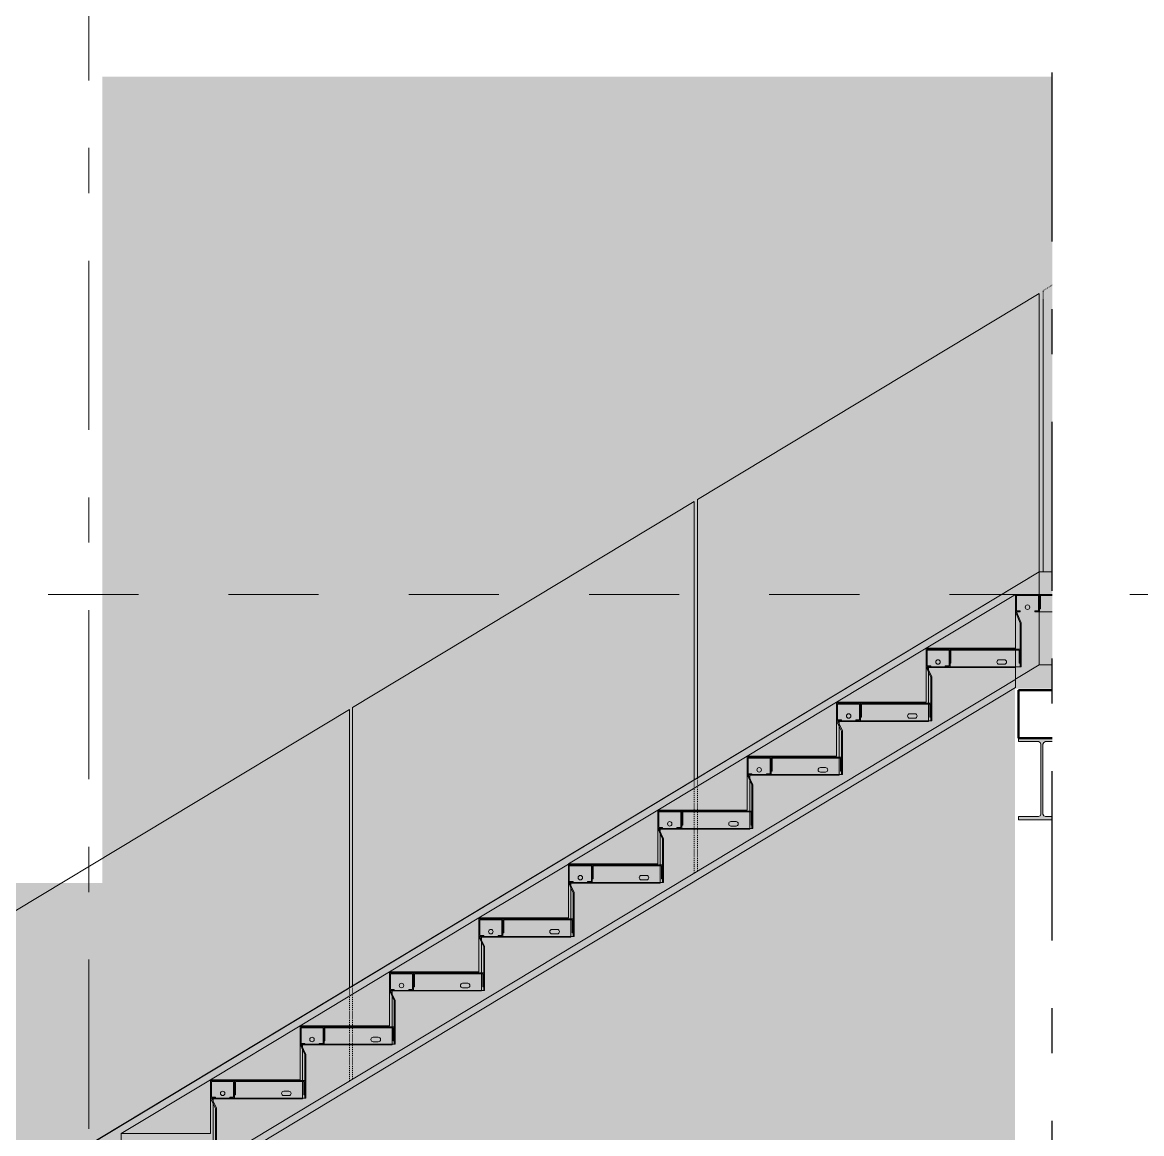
# Model space of a CAD drawing. Header units: millimetres. Extents: x -48147 to 1428745, y -495156 to 18123.
# Drawn here: x 1413661 to 1417166, y -487536 to -484059 of the extents above; entities that cross this region are included whole.
import ezdxf
from ezdxf.enums import TextEntityAlignment as Align

# ---------------------------------------------------------------- set-up
doc = ezdxf.new("R2010")
doc.units = ezdxf.units.MM
doc.header["$MEASUREMENT"] = 0
for name, pattern in [('3MM-HIDDEN', [6, 3, -3]), ('Dashed', [2822.222233, 1411.111116, -1411.111116]), ('Double Dashed', [1093.611073, 529.166651, -211.666656, 141.111112, -211.666656]), ('Wipeout_Contour', [1000, 0, -1000])]:
    doc.linetypes.add(name, pattern=pattern)
for name, color, linetype, lineweight, true_color in [('0_Pen_No__105', 7, 'Continuous', 15, 0xa6a6a6), ('A-20-M_Floor_Slab_Pen_No__82', 7, 'Continuous', 20, 0xaaaaaa), ('A-230-M_FLOOR.IFC Import_Pen_No__109', 7, 'Continuous', 15, 0xa6a6a6), ('A-230-M_FLOOR.IFC Import_Pen_No__29', 7, 'Continuous', 50, 0x2a2a2a), ('New_A-15-MG_Structural_Grid_Phase_2_Pen_No__222', 7, 'Continuous', 13, 0x65af33), ('New_A-20-M_Floor_Slab_Pen_No__149', 7, 'Continuous', 0, 0x2a2a2a)]:
    doc.layers.add(name, color=color, linetype=linetype, lineweight=lineweight, true_color=true_color)
for name, color, linetype, lineweight in [('A-20-M_Floor_Slab_Pen_No__121', 255, 'Continuous', 0), ('A-30-M_Stair_Pen_No__101', 252, 'Continuous', 15), ('A-30-M_Stair_Pen_No__192', 7, 'Continuous', 13), ('A-95-P_Drawing_Pen_No__194', 7, 'Continuous', 25), ('New_A-20-M_Floor_Slab_Pen_No__4', 7, 'Continuous', 20), ('New_A-30-M_Stair_Pen_No__1', 7, 'Continuous', 13), ('New_A-30-M_Stair_Pen_No__141', 255, 'Continuous', 0), ('New_A-30-M_Stair_Pen_No__160', 5, 'Continuous', 200), ('New_A-30-M_Stair_Pen_No__192', 7, 'Continuous', 13), ('S-280-M_STRUCT_FRAME.IFC Import_Pen_No__1', 7, 'Continuous', 13), ('S-280-M_STRUCT_FRAME.IFC Import_Pen_No__160', 5, 'Continuous', 200)]:
    doc.layers.add(name, color=color, linetype=linetype, lineweight=lineweight)
for name, color, linetype in [('A-230-M_FLOOR.IFC Import', 7, 'Continuous'), ('A-95-P_Drawing', 7, 'Continuous'), ('New_A-15-MG_Structural_Grid_Phase_2', 7, 'Continuous'), ('New_A-20-M_Floor_Slab', 7, 'Continuous'), ('New_A-30-M_Stair', 7, 'Continuous'), ('S-280-M_STRUCT_FRAME.IFC Import', 7, 'Continuous')]:
    doc.layers.add(name, color=color, linetype=linetype)
doc.styles.add('GENERATED_STYLE_2', font='')
doc.styles.get('GENERATED_STYLE_2').set_extended_font_data('Swis721 BT')

# ---------------------------------------------------------------- blocks, each defined once
blk = doc.blocks.new('Section Elem_91_2', base_point=(1341556.5, -489899))
at = {"color": 254, "linetype": 'Wipeout_Contour', "lineweight": 0, "ltscale": 5997866.383398432}
blk.add_wipeout([(1416970.8, -485849), (1416970.8, -485874), (1420167.5, -485874), (1420167.5, -485849)], dxfattribs=at).dxf.layer = 'New_A-20-M_Floor_Slab'
at = {"layer": 'New_A-20-M_Floor_Slab_Pen_No__4', "linetype": 'Continuous'}
blk.add_line((1420167.5, -485849), (1416970.8, -485849), dxfattribs=at)
at = {"color": 254, "linetype": 'Wipeout_Contour', "lineweight": 0, "ltscale": 9000154.669544727}
blk.add_wipeout([(1416970.8, -485874), (1416970.8, -486149), (1420167.3, -486149), (1420167.3, -486074), (1420167.5, -486074), (1420167.5, -485874)], dxfattribs=at).dxf.layer = 'New_A-20-M_Floor_Slab'
at = {"layer": 'New_A-20-M_Floor_Slab_Pen_No__149', "linetype": 'Continuous', "flags": 128}
blk.add_lwpolyline([(1416970.8, -485849), (1416970.8, -485874), (1416970.8, -486149)], dxfattribs=at)
at = {"layer": 'New_A-20-M_Floor_Slab_Pen_No__4', "linetype": 'Continuous'}
blk.add_line((1420167.5, -485874), (1416970.8, -485874), dxfattribs=at)
blk = doc.blocks.new('Section Elem_272_2', base_point=(1341556.5, -489899))
at = {"color": 254, "linetype": 'Wipeout_Contour', "lineweight": 0, "ltscale": 4487460.728448181}
blk.add_wipeout([(1414250.8, -487367.8), (1413970.9, -487536.5), (1414250.8, -487536.5)], dxfattribs=at).dxf.layer = 'New_A-30-M_Stair'
at = {"layer": 'New_A-30-M_Stair_Pen_No__141', "linetype": 'Continuous', "flags": 128}
blk.add_lwpolyline([(1413970.8, -487536.5), (1413970.8, -487596.5), (1413970.8, -487705.2)], dxfattribs=at)
at = {"color": 254, "linetype": 'Wipeout_Contour', "lineweight": 0, "ltscale": 4488089.948147733}
blk.add_wipeout([(1414250.9, -487367.7), (1414530.8, -487367.7), (1414530.8, -487199)], dxfattribs=at).dxf.layer = 'New_A-30-M_Stair'
at = {"color": 254, "linetype": 'Wipeout_Contour', "lineweight": 0, "ltscale": 10472035.03170367}
blk.add_wipeout([(1414250.8, -487596.5), (1414250.8, -487659.7), (1414530.8, -487490.9), (1414530.8, -487427.7), (1414258.8, -487427.7), (1414258.8, -487536.5), (1414258.8, -487596.5)], dxfattribs=at).dxf.layer = 'New_A-30-M_Stair'
at = {"layer": 'New_A-30-M_Stair_Pen_No__160', "linetype": 'Continuous', "lineweight": 0, "true_color": 0x00007f}
for points in [[(1414258.8, -487536.5), (1414258.8, -487427.7), (1414250.8, -487427.7), (1414250.8, -487536.5)], [(1414258.8, -487596.5), (1414258.8, -487536.5), (1413970.8, -487536.5), (1413970.8, -487596.5)]]:
    blk.add_hatch(color=176, dxfattribs=at).paths.add_polyline_path(points)
at = {"layer": 'New_A-30-M_Stair_Pen_No__1', "linetype": 'Continuous'}
blk.add_line((1413970.9, -487536.5), (1414250.8, -487367.8), dxfattribs=at)
at = {"layer": 'New_A-30-M_Stair_Pen_No__141', "linetype": 'Continuous'}
blk.add_line((1414250.8, -487536.5), (1413970.8, -487536.5), dxfattribs=at)
at = {"layer": 'New_A-30-M_Stair_Pen_No__141', "linetype": 'Continuous', "flags": 128}
for points in [[(1414250.8, -487367.7), (1414250.8, -487427.7), (1414250.8, -487536.5)], [(1414258.8, -487427.7), (1414258.8, -487536.5), (1414258.8, -487596.5)]]:
    blk.add_lwpolyline(points, dxfattribs=at)
at = {"color": 254, "linetype": 'Wipeout_Contour', "lineweight": 0, "ltscale": 4488719.293945329}
blk.add_wipeout([(1414810.8, -487030.3), (1414530.9, -487199), (1414810.8, -487199)], dxfattribs=at).dxf.layer = 'New_A-30-M_Stair'
at = {"color": 254, "linetype": 'Wipeout_Contour', "lineweight": 0, "ltscale": 8977358.610129185}
blk.add_wipeout([(1414530.8, -487427.7), (1414530.8, -487490.9), (1414810.8, -487322.2), (1414810.8, -487259), (1414538.8, -487259), (1414538.8, -487427.7)], dxfattribs=at).dxf.layer = 'New_A-30-M_Stair'
at = {"layer": 'New_A-30-M_Stair_Pen_No__160', "linetype": 'Continuous', "lineweight": 0, "true_color": 0x00007f}
for points in [[(1414538.8, -487367.7), (1414538.8, -487259), (1414530.8, -487259), (1414530.8, -487367.7)], [(1414538.8, -487427.7), (1414538.8, -487367.7), (1414250.8, -487367.7), (1414250.8, -487427.7)]]:
    blk.add_hatch(color=176, dxfattribs=at).paths.add_polyline_path(points)
at = {"layer": 'New_A-30-M_Stair_Pen_No__1', "linetype": 'Continuous'}
for p, q in [((1414250.9, -487367.7), (1414530.8, -487199)), ((1414250.8, -487659.7), (1414530.8, -487490.9))]:
    blk.add_line(p, q, dxfattribs=at)
at = {"layer": 'New_A-30-M_Stair_Pen_No__141', "linetype": 'Continuous'}
for p, q in [((1414530.8, -487367.7), (1414250.8, -487367.7)), ((1414538.8, -487427.7), (1414258.8, -487427.7))]:
    blk.add_line(p, q, dxfattribs=at)
at = {"layer": 'New_A-30-M_Stair_Pen_No__141', "linetype": 'Continuous', "flags": 128}
for points in [[(1414530.8, -487199), (1414530.8, -487259), (1414530.8, -487367.7)], [(1414538.8, -487259), (1414538.8, -487367.7), (1414538.8, -487427.7)]]:
    blk.add_lwpolyline(points, dxfattribs=at)
at = {"color": 254, "linetype": 'Wipeout_Contour', "lineweight": 0, "ltscale": 4489348.765769405}
blk.add_wipeout([(1414810.9, -487030.2), (1415090.8, -487030.2), (1415090.8, -486861.5)], dxfattribs=at).dxf.layer = 'New_A-30-M_Stair'
at = {"color": 254, "linetype": 'Wipeout_Contour', "lineweight": 0, "ltscale": 10474971.70187818}
blk.add_wipeout([(1414810.8, -487259), (1414810.8, -487322.2), (1415090.8, -487153.4), (1415090.8, -487090.2), (1414818.8, -487090.2), (1414818.8, -487199), (1414818.8, -487259)], dxfattribs=at).dxf.layer = 'New_A-30-M_Stair'
at = {"layer": 'New_A-30-M_Stair_Pen_No__160', "linetype": 'Continuous', "lineweight": 0, "true_color": 0x00007f}
for points in [[(1414818.8, -487199), (1414818.8, -487090.2), (1414810.8, -487090.2), (1414810.8, -487199)], [(1414818.8, -487259), (1414818.8, -487199), (1414530.8, -487199), (1414530.8, -487259)]]:
    blk.add_hatch(color=176, dxfattribs=at).paths.add_polyline_path(points)
at = {"layer": 'New_A-30-M_Stair_Pen_No__1', "linetype": 'Continuous'}
for p, q in [((1414530.9, -487199), (1414810.8, -487030.3)), ((1414530.8, -487490.9), (1414810.8, -487322.2))]:
    blk.add_line(p, q, dxfattribs=at)
at = {"layer": 'New_A-30-M_Stair_Pen_No__141', "linetype": 'Continuous'}
for p, q in [((1414810.8, -487199), (1414530.8, -487199)), ((1414818.8, -487259), (1414538.8, -487259))]:
    blk.add_line(p, q, dxfattribs=at)
at = {"layer": 'New_A-30-M_Stair_Pen_No__141', "linetype": 'Continuous', "flags": 128}
for points in [[(1414810.8, -487030.2), (1414810.8, -487090.2), (1414810.8, -487199)], [(1414818.8, -487090.2), (1414818.8, -487199), (1414818.8, -487259)]]:
    blk.add_lwpolyline(points, dxfattribs=at)
at = {"color": 254, "linetype": 'Wipeout_Contour', "lineweight": 0, "ltscale": 4489978.363575001}
blk.add_wipeout([(1415090.9, -486861.5), (1415370.8, -486861.5), (1415370.8, -486692.8)], dxfattribs=at).dxf.layer = 'New_A-30-M_Stair'
at = {"color": 254, "linetype": 'Wipeout_Contour', "lineweight": 0, "ltscale": 10476440.47809483}
blk.add_wipeout([(1415090.8, -487090.2), (1415090.8, -487153.4), (1415370.8, -486984.7), (1415370.8, -486921.5), (1415098.8, -486921.5), (1415098.8, -487030.2), (1415098.8, -487090.2)], dxfattribs=at).dxf.layer = 'New_A-30-M_Stair'
at = {"layer": 'New_A-30-M_Stair_Pen_No__160', "linetype": 'Continuous', "lineweight": 0, "true_color": 0x00007f}
for points in [[(1415098.8, -487030.2), (1415098.8, -486921.5), (1415090.8, -486921.5), (1415090.8, -487030.2)], [(1415098.8, -487090.2), (1415098.8, -487030.2), (1414810.8, -487030.2), (1414810.8, -487090.2)]]:
    blk.add_hatch(color=176, dxfattribs=at).paths.add_polyline_path(points)
at = {"layer": 'New_A-30-M_Stair_Pen_No__1', "linetype": 'Continuous'}
for p, q in [((1414810.9, -487030.2), (1415090.8, -486861.5)), ((1414810.8, -487322.2), (1415090.8, -487153.4))]:
    blk.add_line(p, q, dxfattribs=at)
at = {"layer": 'New_A-30-M_Stair_Pen_No__141', "linetype": 'Continuous'}
for p, q in [((1415090.8, -487030.2), (1414810.8, -487030.2)), ((1415098.8, -487090.2), (1414818.8, -487090.2))]:
    blk.add_line(p, q, dxfattribs=at)
at = {"layer": 'New_A-30-M_Stair_Pen_No__141', "linetype": 'Continuous', "flags": 128}
for points in [[(1415090.8, -486861.5), (1415090.8, -486921.5), (1415090.8, -487030.2)], [(1415098.8, -486921.5), (1415098.8, -487030.2), (1415098.8, -487090.2)]]:
    blk.add_lwpolyline(points, dxfattribs=at)
at = {"color": 254, "linetype": 'Wipeout_Contour', "lineweight": 0, "ltscale": 4490608.087309128}
blk.add_wipeout([(1415370.9, -486692.7), (1415650.8, -486692.7), (1415650.8, -486524)], dxfattribs=at).dxf.layer = 'New_A-30-M_Stair'
at = {"color": 254, "linetype": 'Wipeout_Contour', "lineweight": 0, "ltscale": 10477909.54822965}
blk.add_wipeout([(1415370.8, -486921.5), (1415370.8, -486984.7), (1415650.8, -486815.9), (1415650.8, -486752.7), (1415378.8, -486752.7), (1415378.8, -486861.5), (1415378.8, -486921.5)], dxfattribs=at).dxf.layer = 'New_A-30-M_Stair'
at = {"layer": 'New_A-30-M_Stair_Pen_No__160', "linetype": 'Continuous', "lineweight": 0, "true_color": 0x00007f}
for points in [[(1415378.8, -486861.5), (1415378.8, -486752.7), (1415370.8, -486752.7), (1415370.8, -486861.5)], [(1415378.8, -486921.5), (1415378.8, -486861.5), (1415090.8, -486861.5), (1415090.8, -486921.5)]]:
    blk.add_hatch(color=176, dxfattribs=at).paths.add_polyline_path(points)
at = {"layer": 'New_A-30-M_Stair_Pen_No__1', "linetype": 'Continuous'}
for p, q in [((1415090.9, -486861.5), (1415370.8, -486692.8)), ((1415090.8, -487153.4), (1415370.8, -486984.7))]:
    blk.add_line(p, q, dxfattribs=at)
at = {"layer": 'New_A-30-M_Stair_Pen_No__141', "linetype": 'Continuous'}
for p, q in [((1415370.8, -486861.5), (1415090.8, -486861.5)), ((1415378.8, -486921.5), (1415098.8, -486921.5))]:
    blk.add_line(p, q, dxfattribs=at)
at = {"layer": 'New_A-30-M_Stair_Pen_No__141', "linetype": 'Continuous', "flags": 128}
for points in [[(1415370.8, -486692.7), (1415370.8, -486752.7), (1415370.8, -486861.5)], [(1415378.8, -486752.7), (1415378.8, -486861.5), (1415378.8, -486921.5)]]:
    blk.add_lwpolyline(points, dxfattribs=at)
at = {"color": 254, "linetype": 'Wipeout_Contour', "lineweight": 0, "ltscale": 4491237.936916523}
blk.add_wipeout([(1415650.9, -486524), (1415930.8, -486524), (1415930.8, -486355.3)], dxfattribs=at).dxf.layer = 'New_A-30-M_Stair'
at = {"color": 254, "linetype": 'Wipeout_Contour', "lineweight": 0, "ltscale": 8982394.936147664}
blk.add_wipeout([(1415658.8, -486752.7), (1415650.8, -486752.7), (1415650.8, -486815.9), (1415930.8, -486647.2), (1415930.8, -486584), (1415658.8, -486584)], dxfattribs=at).dxf.layer = 'New_A-30-M_Stair'
at = {"layer": 'New_A-30-M_Stair_Pen_No__160', "linetype": 'Continuous', "lineweight": 0, "true_color": 0x00007f}
for points in [[(1415658.8, -486692.7), (1415658.8, -486584), (1415650.8, -486584), (1415650.8, -486692.7)], [(1415658.8, -486752.7), (1415658.8, -486692.7), (1415370.8, -486692.7), (1415370.8, -486752.7)]]:
    blk.add_hatch(color=176, dxfattribs=at).paths.add_polyline_path(points)
at = {"layer": 'New_A-30-M_Stair_Pen_No__1', "linetype": 'Continuous'}
for p, q in [((1415370.9, -486692.7), (1415650.8, -486524)), ((1415370.8, -486984.7), (1415650.8, -486815.9))]:
    blk.add_line(p, q, dxfattribs=at)
at = {"layer": 'New_A-30-M_Stair_Pen_No__141', "linetype": 'Continuous'}
for p, q in [((1415650.8, -486692.7), (1415370.8, -486692.7)), ((1415658.8, -486752.7), (1415378.8, -486752.7))]:
    blk.add_line(p, q, dxfattribs=at)
at = {"layer": 'New_A-30-M_Stair_Pen_No__141', "linetype": 'Continuous', "flags": 128}
for points in [[(1415650.8, -486524), (1415650.8, -486584), (1415650.8, -486692.7)], [(1415658.8, -486584), (1415658.8, -486692.7), (1415658.8, -486752.7)]]:
    blk.add_lwpolyline(points, dxfattribs=at)
at = {"color": 254, "linetype": 'Wipeout_Contour', "lineweight": 0, "ltscale": 4491867.912356032}
blk.add_wipeout([(1415930.9, -486355.2), (1416210.8, -486355.2), (1416210.8, -486186.5)], dxfattribs=at).dxf.layer = 'New_A-30-M_Stair'
at = {"color": 254, "linetype": 'Wipeout_Contour', "lineweight": 0, "ltscale": 10480848.5697902}
blk.add_wipeout([(1415930.8, -486584), (1415930.8, -486647.2), (1416210.8, -486478.4), (1416210.8, -486415.2), (1415938.8, -486415.2), (1415938.8, -486524), (1415938.8, -486584)], dxfattribs=at).dxf.layer = 'New_A-30-M_Stair'
at = {"layer": 'New_A-30-M_Stair_Pen_No__160', "linetype": 'Continuous', "lineweight": 0, "true_color": 0x00007f}
for points in [[(1415938.8, -486524), (1415938.8, -486415.2), (1415930.8, -486415.2), (1415930.8, -486524)], [(1415938.8, -486584), (1415938.8, -486524), (1415650.8, -486524), (1415650.8, -486584)]]:
    blk.add_hatch(color=176, dxfattribs=at).paths.add_polyline_path(points)
at = {"layer": 'New_A-30-M_Stair_Pen_No__1', "linetype": 'Continuous'}
for p, q in [((1415650.9, -486524), (1415930.8, -486355.3)), ((1415650.8, -486815.9), (1415930.8, -486647.2))]:
    blk.add_line(p, q, dxfattribs=at)
at = {"layer": 'New_A-30-M_Stair_Pen_No__141', "linetype": 'Continuous'}
for p, q in [((1415930.8, -486524), (1415650.8, -486524)), ((1415938.8, -486584), (1415658.8, -486584))]:
    blk.add_line(p, q, dxfattribs=at)
at = {"layer": 'New_A-30-M_Stair_Pen_No__141', "linetype": 'Continuous', "flags": 128}
for points in [[(1415930.8, -486355.2), (1415930.8, -486415.2), (1415930.8, -486524)], [(1415938.8, -486415.2), (1415938.8, -486524), (1415938.8, -486584)]]:
    blk.add_lwpolyline(points, dxfattribs=at)
at = {"color": 254, "linetype": 'Wipeout_Contour', "lineweight": 0, "ltscale": 4492498.013553083}
blk.add_wipeout([(1416490.8, -486017.8), (1416210.9, -486186.5), (1416490.8, -486186.5)], dxfattribs=at).dxf.layer = 'New_A-30-M_Stair'
at = {"color": 254, "linetype": 'Wipeout_Contour', "lineweight": 0, "ltscale": 8984914.609849652}
blk.add_wipeout([(1416210.8, -486415.2), (1416210.8, -486478.4), (1416490.8, -486309.7), (1416490.8, -486246.5), (1416218.8, -486246.5), (1416218.8, -486415.2)], dxfattribs=at).dxf.layer = 'New_A-30-M_Stair'
at = {"layer": 'New_A-30-M_Stair_Pen_No__160', "linetype": 'Continuous', "lineweight": 0, "true_color": 0x00007f}
for points in [[(1416218.8, -486355.2), (1416218.8, -486246.5), (1416210.8, -486246.5), (1416210.8, -486355.2)], [(1416218.8, -486415.2), (1416218.8, -486355.2), (1415930.8, -486355.2), (1415930.8, -486415.2)]]:
    blk.add_hatch(color=176, dxfattribs=at).paths.add_polyline_path(points)
at = {"layer": 'New_A-30-M_Stair_Pen_No__1', "linetype": 'Continuous'}
for p, q in [((1415930.9, -486355.2), (1416210.8, -486186.5)), ((1415930.8, -486647.2), (1416210.8, -486478.4))]:
    blk.add_line(p, q, dxfattribs=at)
at = {"layer": 'New_A-30-M_Stair_Pen_No__141', "linetype": 'Continuous'}
for p, q in [((1416210.8, -486355.2), (1415930.8, -486355.2)), ((1416218.8, -486415.2), (1415938.8, -486415.2))]:
    blk.add_line(p, q, dxfattribs=at)
at = {"layer": 'New_A-30-M_Stair_Pen_No__141', "linetype": 'Continuous', "flags": 128}
for points in [[(1416210.8, -486186.5), (1416210.8, -486246.5), (1416210.8, -486355.2)], [(1416218.8, -486246.5), (1416218.8, -486355.2), (1416218.8, -486415.2)]]:
    blk.add_lwpolyline(points, dxfattribs=at)
at = {"color": 254, "linetype": 'Wipeout_Contour', "lineweight": 0, "ltscale": 4493128.240452415}
blk.add_wipeout([(1416770.8, -485849), (1416490.9, -486017.7), (1416770.8, -486017.7)], dxfattribs=at).dxf.layer = 'New_A-30-M_Stair'
at = {"color": 254, "linetype": 'Wipeout_Contour', "lineweight": 0, "ltscale": 8986174.823995262}
blk.add_wipeout([(1416498.8, -486246.5), (1416490.8, -486246.5), (1416490.8, -486309.7), (1416770.8, -486140.9), (1416770.8, -486077.7), (1416498.8, -486077.7)], dxfattribs=at).dxf.layer = 'New_A-30-M_Stair'
at = {"layer": 'New_A-30-M_Stair_Pen_No__160', "linetype": 'Continuous', "lineweight": 0, "true_color": 0x00007f}
for points in [[(1416770.8, -486077.7), (1416770.8, -486017.7), (1416490.8, -486017.7), (1416490.8, -486077.7)], [(1416498.8, -486186.5), (1416498.8, -486077.7), (1416490.8, -486077.7), (1416490.8, -486186.5)], [(1416498.8, -486246.5), (1416498.8, -486186.5), (1416210.8, -486186.5), (1416210.8, -486246.5)]]:
    blk.add_hatch(color=176, dxfattribs=at).paths.add_polyline_path(points)
at = {"layer": 'New_A-30-M_Stair_Pen_No__1', "linetype": 'Continuous'}
for p, q in [((1416490.9, -486017.7), (1416770.8, -485849)), ((1416770.8, -486017.7), (1416770.8, -485849)), ((1416210.9, -486186.5), (1416490.8, -486017.8)), ((1416770.8, -486140.9), (1416770.8, -486077.7)), ((1416490.8, -486309.7), (1416770.8, -486140.9)), ((1416210.8, -486478.4), (1416490.8, -486309.7))]:
    blk.add_line(p, q, dxfattribs=at)
at = {"layer": 'New_A-30-M_Stair_Pen_No__141', "linetype": 'Continuous'}
for p, q in [((1416770.8, -486017.7), (1416490.8, -486017.7)), ((1416770.8, -486017.7), (1416770.8, -486077.7)), ((1416770.8, -486077.7), (1416498.8, -486077.7)), ((1416490.8, -486186.5), (1416210.8, -486186.5)), ((1416498.8, -486246.5), (1416218.8, -486246.5))]:
    blk.add_line(p, q, dxfattribs=at)
at = {"layer": 'New_A-30-M_Stair_Pen_No__141', "linetype": 'Continuous', "flags": 128}
for points in [[(1416490.8, -486017.7), (1416490.8, -486077.7), (1416490.8, -486186.5)], [(1416498.8, -486077.7), (1416498.8, -486186.5), (1416498.8, -486246.5)]]:
    blk.add_lwpolyline(points, dxfattribs=at)
blk = doc.blocks.new('Section Elem_388_2', base_point=(1341556.5, -489899))
at = {"layer": 'S-280-M_STRUCT_FRAME.IFC Import_Pen_No__160', "linetype": 'Continuous', "lineweight": 0, "true_color": 0x00007f}
blk.add_hatch(color=176, dxfattribs=at).paths.add_polyline_path([(1416780.5, -486555), (1416926.9, -486555), (1416926.9, -486544.1), (1416864.4, -486544.1), (1416859.1, -486541.8), (1416856.8, -486536.5), (1416856.8, -486317.5), (1416859.1, -486312.1), (1416864.4, -486309.9), (1416926.9, -486309.9), (1416926.9, -486299), (1416780.5, -486299), (1416780.5, -486309.9), (1416842.9, -486309.9), (1416848.3, -486312.1), (1416850.5, -486317.5), (1416850.5, -486536.5), (1416848.3, -486541.8), (1416842.9, -486544.1), (1416780.5, -486544.1)])
at = {"layer": 'S-280-M_STRUCT_FRAME.IFC Import_Pen_No__1', "linetype": 'Continuous'}
for p, q in [((1416780.5, -486299), (1416780.5, -486309.9)), ((1416926.9, -486299), (1416926.9, -486309.9)), ((1416780.5, -486544.1), (1416780.5, -486555)), ((1416926.9, -486555), (1416780.5, -486555)), ((1416926.9, -486544.1), (1416926.9, -486555))]:
    blk.add_line(p, q, dxfattribs=at)
at = {"layer": 'S-280-M_STRUCT_FRAME.IFC Import_Pen_No__1', "linetype": 'Continuous', "flags": 128}
for points in [[(1416848.3, -486312.1), (1416842.9, -486309.9), (1416780.5, -486309.9)], [(1416848.3, -486312.1), (1416850.5, -486317.5), (1416850.5, -486536.5), (1416848.3, -486541.8)], [(1416859.1, -486312.1), (1416856.8, -486317.5), (1416856.8, -486536.5), (1416859.1, -486541.8)], [(1416926.9, -486309.9), (1416864.4, -486309.9), (1416859.1, -486312.1)], [(1416848.3, -486541.8), (1416842.9, -486544.1), (1416780.5, -486544.1)], [(1416859.1, -486541.8), (1416864.4, -486544.1), (1416926.9, -486544.1)]]:
    blk.add_lwpolyline(points, dxfattribs=at)
blk = doc.blocks.new('Section Elem_598_2', base_point=(1341556.5, -489899))
at = {"color": 254, "linetype": 'Wipeout_Contour', "lineweight": 0, "ltscale": 5998580.744852155}
blk.add_wipeout([(1420486.9, -486299), (1420486.9, -486149), (1416780.5, -486149), (1416780.5, -486299)], dxfattribs=at).dxf.layer = 'A-230-M_FLOOR.IFC Import'
at = {"layer": 'A-230-M_FLOOR.IFC Import_Pen_No__109', "linetype": 'Continuous'}
h = blk.add_hatch(dxfattribs=at)
h.set_pattern_fill('Lightweight_Concrete_0002', color=256, style=0, pattern_type=2)
h.set_pattern_definition([(0, (1341556.5, -489898.95), (0, 779.423), [48.75, -401.25]), (0, (1341781.5, -489509.24), (0, 779.423), [48.75, -401.25]), (60, (1341556.5, -489898.95), (-675, 389.7114), [48.75, -401.25]), (60, (1342006.5, -489898.95), (-675, 389.7114), [48.75, -401.25]), (120, (1341605.3, -489898.95), (675, 389.7114), [48.75, -401.25]), (120, (1342055.3, -489898.95), (675, 389.7114), [48.75, -401.25]), (0, (1341556.51, -489823.95), (0, 150), [0, -150, 0, -225]), (45, (1341631.51, -489823.95), (-106.06602, 106.06602), [0, -112.5, 0, -187.5])])
h.paths.add_polyline_path([(1420486.9, -486299), (1420486.9, -486149), (1416780.5, -486149), (1416780.5, -486299)])
at = {"layer": 'A-230-M_FLOOR.IFC Import_Pen_No__29', "linetype": 'Continuous'}
for p, q in [((1416780.5, -486149), (1416780.5, -486299)), ((1416970.8, -486149), (1416780.5, -486149)), ((1420167.3, -486149), (1416970.8, -486149)), ((1416926.9, -486299), (1416780.5, -486299)), ((1420150.7, -486299), (1416926.9, -486299))]:
    blk.add_line(p, q, dxfattribs=at)
blk = doc.blocks.new('Standard grid marker[16]_2', base_point=(1413869.6, -468494.3))
at = {"layer": 'New_A-15-MG_Structural_Grid_Phase_2_Pen_No__222', "linetype": 'Double Dashed'}
blk.add_line((1413869.6, -469494.3), (1413869.6, -492899), dxfattribs=at)
at = {"layer": 'New_A-15-MG_Structural_Grid_Phase_2_Pen_No__222', "style": 'GENERATED_STYLE_2'}
for tag, p in [('AC_MarkerText_1_0', (1413869.6, -467950.9)), ('AC_MarkerText_1_1', (1413869.6, -494355.6))]:
    blk.add_attdef(tag, text='', height=350, rotation=360, dxfattribs=at).set_placement(p, align=Align.MIDDLE_CENTER)
blk = doc.blocks.new('S-27 Building Section_STORY_MARKER', base_point=(1341556.5, -489899))
at = {"layer": '0_Pen_No__105', "linetype": 'Dashed', "ltscale": 0.2}
blk.add_line((1357862.3, -485849), (1422610.8, -485849), dxfattribs=at)

msp = doc.modelspace()

# ---------------------------------------------------------------- linework, layer by layer
at = {"layer": 'A-30-M_Stair_Pen_No__101', "linetype": '3MM-HIDDEN', "flags": 128}
msp.add_lwpolyline([(1416857.1, -484925.8), (1416857.1, -484898.4), (1416900.9, -484872), (1416970.8, -484872), (1416970.8, -484891.7)], dxfattribs=at)
at = {"layer": 'A-30-M_Stair_Pen_No__101', "linetype": 'Continuous', "flags": 128}
msp.add_lwpolyline([(1416857.1, -485778), (1416857.1, -484925.8)], dxfattribs=at)
at = {"layer": 'New_A-30-M_Stair_Pen_No__192', "linetype": 'Continuous', "flags": 128}
for points in [[(1416916.3, -485872), (1416900.3, -485872)], [(1416916.3, -485886), (1416900.3, -485886)]]:
    msp.add_lwpolyline(points, dxfattribs=at)
at = {"layer": 'New_A-30-M_Stair_Pen_No__192', "linetype": 'Continuous'}
msp.add_circle((1416808.3, -485889), 7, dxfattribs=at)
for centre, start, end in [((1416900.3, -485879), 90, 270), ((1416916.3, -485879), 270, 90)]:
    msp.add_arc(centre, 7, start, end, dxfattribs=at)

# ---------------------------------------------------------------- block references
at = {"layer": 'New_A-20-M_Floor_Slab'}
msp.add_blockref('Section Elem_91_2', (1341556.5, -489899), dxfattribs=at)
at = {"layer": 'New_A-30-M_Stair'}
msp.add_blockref('Section Elem_272_2', (1341556.5, -489899), dxfattribs=at)

# ---------------------------------------------------------------- next in the draw order: hatches: boundary and pattern name
at = {"layer": 'A-20-M_Floor_Slab_Pen_No__82', "linetype": 'Continuous'}
for points in [[(1416770.8, -485849), (1416970.8, -485849), (1416970.8, -485904), (1416770.8, -485904)], [(1416490.8, -486020.7), (1416788.8, -486020.7), (1416788.8, -486075.7), (1416490.8, -486075.7)], [(1416210.8, -486189.5), (1416508.8, -486189.5), (1416508.8, -486244.5), (1416210.8, -486244.5)], [(1415930.8, -486358.2), (1416228.8, -486358.2), (1416228.8, -486413.2), (1415930.8, -486413.2)], [(1415650.8, -486527), (1415948.8, -486527), (1415948.8, -486582), (1415650.8, -486582)], [(1415370.8, -486695.7), (1415668.8, -486695.7), (1415668.8, -486750.7), (1415370.8, -486750.7)], [(1415090.8, -486864.5), (1415388.8, -486864.5), (1415388.8, -486919.5), (1415090.8, -486919.5)], [(1414810.8, -487033.2), (1415108.8, -487033.2), (1415108.8, -487088.2), (1414810.8, -487088.2)], [(1414530.8, -487202), (1414828.8, -487202), (1414828.8, -487257), (1414530.8, -487257)], [(1414250.8, -487370.7), (1414548.8, -487370.7), (1414548.8, -487425.7), (1414250.8, -487425.7)]]:
    msp.add_hatch(color=256, dxfattribs=at).paths.add_polyline_path(points)

# ---------------------------------------------------------------- next in the draw order: linework, layer by layer
at = {"layer": 'A-30-M_Stair_Pen_No__101', "linetype": 'Continuous', "flags": 128}
for points in [[(1416970.8, -484872), (1416970.8, -485849)], [(1414695.1, -487073.8), (1414695.1, -486203), (1415765.1, -485558.1), (1415765.1, -486428.9)], [(1416845.1, -486069.9), (1416970.8, -486069.9), (1416970.8, -485778), (1416845.1, -485778)], [(1413555.7, -487800), (1413555.7, -486889.7), (1414685.1, -486209), (1414685.1, -487079.8)]]:
    msp.add_lwpolyline(points, dxfattribs=at)
at = {"layer": 'A-30-M_Stair_Pen_No__101', "linetype": '3MM-HIDDEN', "flags": 128}
for points in [[(1415765.1, -486428.9), (1415765.1, -486720.8)], [(1415775.1, -486422.9), (1415775.1, -486714.8)], [(1414685.1, -487079.8), (1414685.1, -487371.7)], [(1414695.1, -487073.8), (1414695.1, -487365.7)]]:
    msp.add_lwpolyline(points, dxfattribs=at)
at = {"layer": 'A-30-M_Stair_Pen_No__192', "linetype": 'Continuous', "flags": 128}
msp.add_lwpolyline([(1416845.8, -485904), (1416970.8, -485904), (1416970.8, -485849)], dxfattribs=at)
at = {"layer": 'New_A-30-M_Stair_Pen_No__192', "linetype": 'Continuous'}
for p, q in [((1416967.8, -485852), (1416770.8, -485852)), ((1416775.8, -486020.7), (1416490.8, -486020.7)), ((1416495.8, -486189.5), (1416210.8, -486189.5)), ((1416215.8, -486358.2), (1415930.8, -486358.2)), ((1415935.8, -486527), (1415650.8, -486527)), ((1415655.8, -486695.7), (1415370.8, -486695.7)), ((1415375.8, -486864.5), (1415090.8, -486864.5)), ((1415095.8, -487033.2), (1414810.8, -487033.2)), ((1414815.8, -487202), (1414530.8, -487202)), ((1414535.8, -487370.7), (1414250.8, -487370.7))]:
    msp.add_line(p, q, dxfattribs=at)
at = {"layer": 'New_A-30-M_Stair_Pen_No__192', "linetype": 'Continuous', "flags": 128}
for points in [[(1416785.8, -485904), (1416770.8, -485904), (1416770.8, -485849), (1416845.8, -485849), (1416845.8, -485904), (1416831, -485904)], [(1416785.8, -485904), (1416785.8, -485901), (1416773.8, -485901), (1416773.8, -485852), (1416842.8, -485852), (1416842.8, -485901), (1416831, -485901), (1416831, -485904)], [(1417055.8, -485891), (1417055.8, -485849), (1416845.8, -485849), (1416845.8, -485891)], [(1416970.8, -485894), (1416967.8, -485894), (1416967.8, -485852), (1416848.8, -485852), (1416848.8, -485894), (1416845.8, -485894)], [(1416770.8, -485904), (1416785.8, -485939.1)], [(1416774.1, -485904), (1416788.8, -485938.5)], [(1416785.8, -485939.1), (1416785.8, -486075.7), (1416788.8, -486075.7), (1416788.8, -485938.5)], [(1416505.8, -486075.7), (1416490.8, -486075.7), (1416490.8, -486020.7), (1416565.8, -486020.7), (1416565.8, -486075.7), (1416551, -486075.7)], [(1416505.8, -486075.7), (1416505.8, -486072.7), (1416493.8, -486072.7), (1416493.8, -486023.7), (1416562.8, -486023.7), (1416562.8, -486072.7), (1416551, -486072.7), (1416551, -486075.7)], [(1416565.8, -486062.7), (1416565.8, -486020.7), (1416785.8, -486020.7), (1416785.8, -486064.7)], [(1416565.8, -486064.7), (1416568.8, -486064.7), (1416568.8, -486023.7), (1416782.8, -486023.7), (1416782.8, -486064.7), (1416785.8, -486064.7)], [(1416490.8, -486075.7), (1416788.8, -486075.7)], [(1416490.8, -486075.7), (1416505.8, -486107.9)], [(1416494.1, -486075.7), (1416508.8, -486107.2)], [(1416719.8, -486053.7), (1416735.8, -486053.7)], [(1416719.8, -486067.7), (1416735.8, -486067.7)], [(1416505.8, -486107.9), (1416505.8, -486244.5), (1416508.8, -486244.5), (1416508.8, -486107.2)], [(1416225.8, -486244.5), (1416210.8, -486244.5), (1416210.8, -486189.5), (1416285.8, -486189.5), (1416285.8, -486244.5), (1416271, -486244.5)], [(1416225.8, -486244.5), (1416225.8, -486241.5), (1416213.8, -486241.5), (1416213.8, -486192.5), (1416282.8, -486192.5), (1416282.8, -486241.5), (1416271, -486241.5), (1416271, -486244.5)], [(1416285.8, -486231.5), (1416285.8, -486189.5), (1416505.8, -486189.5), (1416505.8, -486233.5)], [(1416285.8, -486233.5), (1416288.8, -486233.5), (1416288.8, -486192.5), (1416502.8, -486192.5), (1416502.8, -486233.5), (1416505.8, -486233.5)], [(1416210.8, -486244.5), (1416508.8, -486244.5)], [(1416210.8, -486244.5), (1416225.8, -486276.6)], [(1416214.1, -486244.5), (1416228.8, -486276)], [(1416439.8, -486222.5), (1416455.8, -486222.5)], [(1416439.8, -486236.5), (1416455.8, -486236.5)], [(1416225.8, -486276.6), (1416225.8, -486413.2), (1416228.8, -486413.2), (1416228.8, -486276)], [(1415945.8, -486413.2), (1415930.8, -486413.2), (1415930.8, -486358.2), (1416005.8, -486358.2), (1416005.8, -486413.2), (1415991, -486413.2)], [(1415945.8, -486413.2), (1415945.8, -486410.2), (1415933.8, -486410.2), (1415933.8, -486361.2), (1416002.8, -486361.2), (1416002.8, -486410.2), (1415991, -486410.2), (1415991, -486413.2)], [(1416005.8, -486400.2), (1416005.8, -486358.2), (1416225.8, -486358.2), (1416225.8, -486402.2)], [(1416005.8, -486402.2), (1416008.8, -486402.2), (1416008.8, -486361.2), (1416222.8, -486361.2), (1416222.8, -486402.2), (1416225.8, -486402.2)], [(1416159.8, -486391.2), (1416175.8, -486391.2)], [(1415930.8, -486413.2), (1416228.8, -486413.2)], [(1415930.8, -486413.2), (1415945.8, -486445.4)], [(1415934.1, -486413.2), (1415948.8, -486444.7)], [(1416159.8, -486405.2), (1416175.8, -486405.2)], [(1415945.8, -486445.4), (1415945.8, -486582), (1415948.8, -486582), (1415948.8, -486444.7)], [(1415665.8, -486582), (1415650.8, -486582), (1415650.8, -486527), (1415725.8, -486527), (1415725.8, -486582), (1415711, -486582)], [(1415665.8, -486582), (1415665.8, -486579), (1415653.8, -486579), (1415653.8, -486530), (1415722.8, -486530), (1415722.8, -486579), (1415711, -486579), (1415711, -486582)], [(1415725.8, -486569), (1415725.8, -486527), (1415945.8, -486527), (1415945.8, -486571)], [(1415725.8, -486571), (1415728.8, -486571), (1415728.8, -486530), (1415942.8, -486530), (1415942.8, -486571), (1415945.8, -486571)], [(1415879.8, -486560), (1415895.8, -486560)], [(1415650.8, -486582), (1415948.8, -486582)], [(1415650.8, -486582), (1415665.8, -486614.1)], [(1415654.1, -486582), (1415668.8, -486613.5)], [(1415879.8, -486574), (1415895.8, -486574)], [(1415665.8, -486614.1), (1415665.8, -486750.7), (1415668.8, -486750.7), (1415668.8, -486613.5)], [(1415385.8, -486750.7), (1415370.8, -486750.7), (1415370.8, -486695.7), (1415445.8, -486695.7), (1415445.8, -486750.7), (1415431, -486750.7)], [(1415385.8, -486750.7), (1415385.8, -486747.7), (1415373.8, -486747.7), (1415373.8, -486698.7), (1415442.8, -486698.7), (1415442.8, -486747.7), (1415431, -486747.7), (1415431, -486750.7)], [(1415445.8, -486737.7), (1415445.8, -486695.7), (1415665.8, -486695.7), (1415665.8, -486739.7)], [(1415445.8, -486739.7), (1415448.8, -486739.7), (1415448.8, -486698.7), (1415662.8, -486698.7), (1415662.8, -486739.7), (1415665.8, -486739.7)], [(1415599.8, -486728.7), (1415615.8, -486728.7)], [(1415599.8, -486742.7), (1415615.8, -486742.7)], [(1415370.8, -486750.7), (1415668.8, -486750.7)], [(1415370.8, -486750.7), (1415385.8, -486782.9)], [(1415374.1, -486750.7), (1415388.8, -486782.2)], [(1415385.8, -486782.9), (1415385.8, -486919.5), (1415388.8, -486919.5), (1415388.8, -486782.2)], [(1415105.8, -486919.5), (1415090.8, -486919.5), (1415090.8, -486864.5), (1415165.8, -486864.5), (1415165.8, -486919.5), (1415151, -486919.5)], [(1415105.8, -486919.5), (1415105.8, -486916.5), (1415093.8, -486916.5), (1415093.8, -486867.5), (1415162.8, -486867.5), (1415162.8, -486916.5), (1415151, -486916.5), (1415151, -486919.5)], [(1415165.8, -486906.5), (1415165.8, -486864.5), (1415385.8, -486864.5), (1415385.8, -486908.5)], [(1415165.8, -486908.5), (1415168.8, -486908.5), (1415168.8, -486867.5), (1415382.8, -486867.5), (1415382.8, -486908.5), (1415385.8, -486908.5)], [(1415090.8, -486919.5), (1415388.8, -486919.5)], [(1415090.8, -486919.5), (1415105.8, -486951.6)], [(1415094.1, -486919.5), (1415108.8, -486951)], [(1415319.8, -486897.5), (1415335.8, -486897.5)], [(1415319.8, -486911.5), (1415335.8, -486911.5)], [(1415105.8, -486951.6), (1415105.8, -487088.2), (1415108.8, -487088.2), (1415108.8, -486951)], [(1414825.8, -487088.2), (1414810.8, -487088.2), (1414810.8, -487033.2), (1414885.8, -487033.2), (1414885.8, -487088.2), (1414871, -487088.2)], [(1414825.8, -487088.2), (1414825.8, -487085.2), (1414813.8, -487085.2), (1414813.8, -487036.2), (1414882.8, -487036.2), (1414882.8, -487085.2), (1414871, -487085.2), (1414871, -487088.2)], [(1414885.8, -487075.2), (1414885.8, -487033.2), (1415105.8, -487033.2), (1415105.8, -487077.2)], [(1414885.8, -487077.2), (1414888.8, -487077.2), (1414888.8, -487036.2), (1415102.8, -487036.2), (1415102.8, -487077.2), (1415105.8, -487077.2)], [(1414810.8, -487088.2), (1415108.8, -487088.2)], [(1414810.8, -487088.2), (1414825.8, -487120.4)], [(1414814.1, -487088.2), (1414828.8, -487119.7)], [(1415039.8, -487066.2), (1415055.8, -487066.2)], [(1415039.8, -487080.2), (1415055.8, -487080.2)], [(1414825.8, -487120.4), (1414825.8, -487257), (1414828.8, -487257), (1414828.8, -487119.7)], [(1414545.8, -487257), (1414530.8, -487257), (1414530.8, -487202), (1414605.8, -487202), (1414605.8, -487257), (1414591, -487257)], [(1414605.8, -487244), (1414605.8, -487202), (1414825.8, -487202), (1414825.8, -487246)], [(1414545.8, -487257), (1414545.8, -487254), (1414533.8, -487254), (1414533.8, -487205), (1414602.8, -487205), (1414602.8, -487254), (1414591, -487254), (1414591, -487257)], [(1414605.8, -487246), (1414608.8, -487246), (1414608.8, -487205), (1414822.8, -487205), (1414822.8, -487246), (1414825.8, -487246)], [(1414759.8, -487235), (1414775.8, -487235)], [(1414530.8, -487257), (1414828.8, -487257)], [(1414530.8, -487257), (1414545.8, -487289.1)], [(1414534.1, -487257), (1414548.8, -487288.5)], [(1414759.8, -487249), (1414775.8, -487249)], [(1414545.8, -487289.1), (1414545.8, -487425.7), (1414548.8, -487425.7), (1414548.8, -487288.5)], [(1414265.8, -487425.7), (1414250.8, -487425.7), (1414250.8, -487370.7), (1414325.8, -487370.7), (1414325.8, -487425.7), (1414311, -487425.7)], [(1414265.8, -487425.7), (1414265.8, -487422.7), (1414253.8, -487422.7), (1414253.8, -487373.7), (1414322.8, -487373.7), (1414322.8, -487422.7), (1414311, -487422.7), (1414311, -487425.7)], [(1414325.8, -487412.7), (1414325.8, -487370.7), (1414545.8, -487370.7), (1414545.8, -487414.7)], [(1414325.8, -487414.7), (1414328.8, -487414.7), (1414328.8, -487373.7), (1414542.8, -487373.7), (1414542.8, -487414.7), (1414545.8, -487414.7)], [(1414479.8, -487403.7), (1414495.8, -487403.7)], [(1414250.8, -487425.7), (1414548.8, -487425.7)], [(1414250.8, -487425.7), (1414265.8, -487457.9)], [(1414254.1, -487425.7), (1414268.8, -487457.2)], [(1414479.8, -487417.7), (1414495.8, -487417.7)], [(1414265.8, -487457.9), (1414265.8, -487594.5), (1414268.8, -487594.5), (1414268.8, -487457.2)]]:
    msp.add_lwpolyline(points, dxfattribs=at)
at = {"layer": 'New_A-30-M_Stair_Pen_No__192', "linetype": 'Continuous'}
for centre in [(1416528.3, -486060.7), (1416248.3, -486229.5), (1415968.3, -486398.2), (1415688.3, -486567), (1415408.3, -486735.7), (1415128.3, -486904.5), (1414848.3, -487073.2), (1414568.3, -487242), (1414288.3, -487410.7)]:
    msp.add_circle(centre, 7, dxfattribs=at)
for centre, start, end in [((1416719.8, -486060.7), 90, 270), ((1416735.8, -486060.7), 270, 90), ((1416439.8, -486229.5), 90, 270), ((1416455.8, -486229.5), 270, 90), ((1416159.8, -486398.2), 90, 270), ((1416175.8, -486398.2), 270, 90), ((1415879.8, -486567), 90, 270), ((1415895.8, -486567), 270, 90), ((1415599.8, -486735.7), 90, 270), ((1415615.8, -486735.7), 270, 90), ((1415319.8, -486904.5), 90, 270), ((1415335.8, -486904.5), 270, 90), ((1415039.8, -487073.2), 90, 270), ((1415055.8, -487073.2), 270, 90), ((1414759.8, -487242), 90, 270), ((1414775.8, -487242), 270, 90), ((1414479.8, -487410.7), 90, 270), ((1414495.8, -487410.7), 270, 90)]:
    msp.add_arc(centre, 7, start, end, dxfattribs=at)

# ---------------------------------------------------------------- next in the draw order: block references
at = {"layer": 'New_A-15-MG_Structural_Grid_Phase_2', "color": 8, "linetype": 'Continuous', "lineweight": 15}
msp.add_blockref('Standard grid marker[16]_2', (1413869.6, -468494.3), dxfattribs=at)
at = {"layer": 'S-280-M_STRUCT_FRAME.IFC Import'}
msp.add_blockref('Section Elem_388_2', (1341556.5, -489899), dxfattribs=at)

# ---------------------------------------------------------------- next in the draw order: block references
at = {"layer": 'A-230-M_FLOOR.IFC Import'}
msp.add_blockref('Section Elem_598_2', (1341556.5, -489899), dxfattribs=at)

# ---------------------------------------------------------------- next in the draw order: hatches: boundary and pattern name
at = {"layer": 'A-20-M_Floor_Slab_Pen_No__121', "linetype": 'Continuous'}
msp.add_hatch(color=256, dxfattribs=at).paths.add_polyline_path([(1409030.2, -489864.7), (1412574.1, -489864.7), (1412574.1, -488265.7), (1414563.8, -488265.7), (1414563.8, -487636.3), (1416769.2, -487636.3), (1416769.2, -486143.9), (1416966.7, -486143.9), (1416966.7, -484228.8), (1413911.3, -484228.8), (1413911.3, -486751.9), (1409030.2, -486751.9)])

# ---------------------------------------------------------------- next in the draw order: linework, layer by layer
at = {"layer": 'A-30-M_Stair_Pen_No__101', "linetype": 'Continuous', "flags": 128}
for points in [[(1415775.1, -486422.9), (1415775.1, -485552.1), (1416845.1, -484907.2), (1416845.1, -485778)], [(1413896.7, -487846.8), (1416845.1, -486069.9), (1416845.1, -485778), (1413554.9, -487761), (1413554.9, -487877)], [(1413896.7, -487846.8), (1416845.1, -486069.9), (1416845.1, -485778), (1413615, -487724.7)]]:
    msp.add_lwpolyline(points, dxfattribs=at)

# ---------------------------------------------------------------- next in the draw order: wipeouts: each hides what was drawn before it
at = {"color": 254, "linetype": 'Wipeout_Contour', "lineweight": 0, "ltscale": 5994919.460299809}
msp.add_wipeout([(1416885.9, -471613.5), (1421546.1, -471613.5), (1421546.1, -491563.4), (1416885.9, -491563.4)], dxfattribs=at).dxf.layer = 'A-95-P_Drawing'

# ---------------------------------------------------------------- next in the draw order: linework, layer by layer
at = {"layer": 'A-95-P_Drawing_Pen_No__194', "linetype": 'Double Dashed', "flags": 128}
msp.add_lwpolyline([(1416885.9, -471613.5), (1421546.1, -471613.5), (1421546.1, -491563.4), (1416885.9, -491563.4)], close=True, dxfattribs=at)

# ---------------------------------------------------------------- next in the draw order: block references
at = {"linetype": 'Continuous', "lineweight": 0}
msp.add_blockref('S-27 Building Section_STORY_MARKER', (1341556.5, -489899), dxfattribs=at)

doc.saveas('drawing.dxf')
